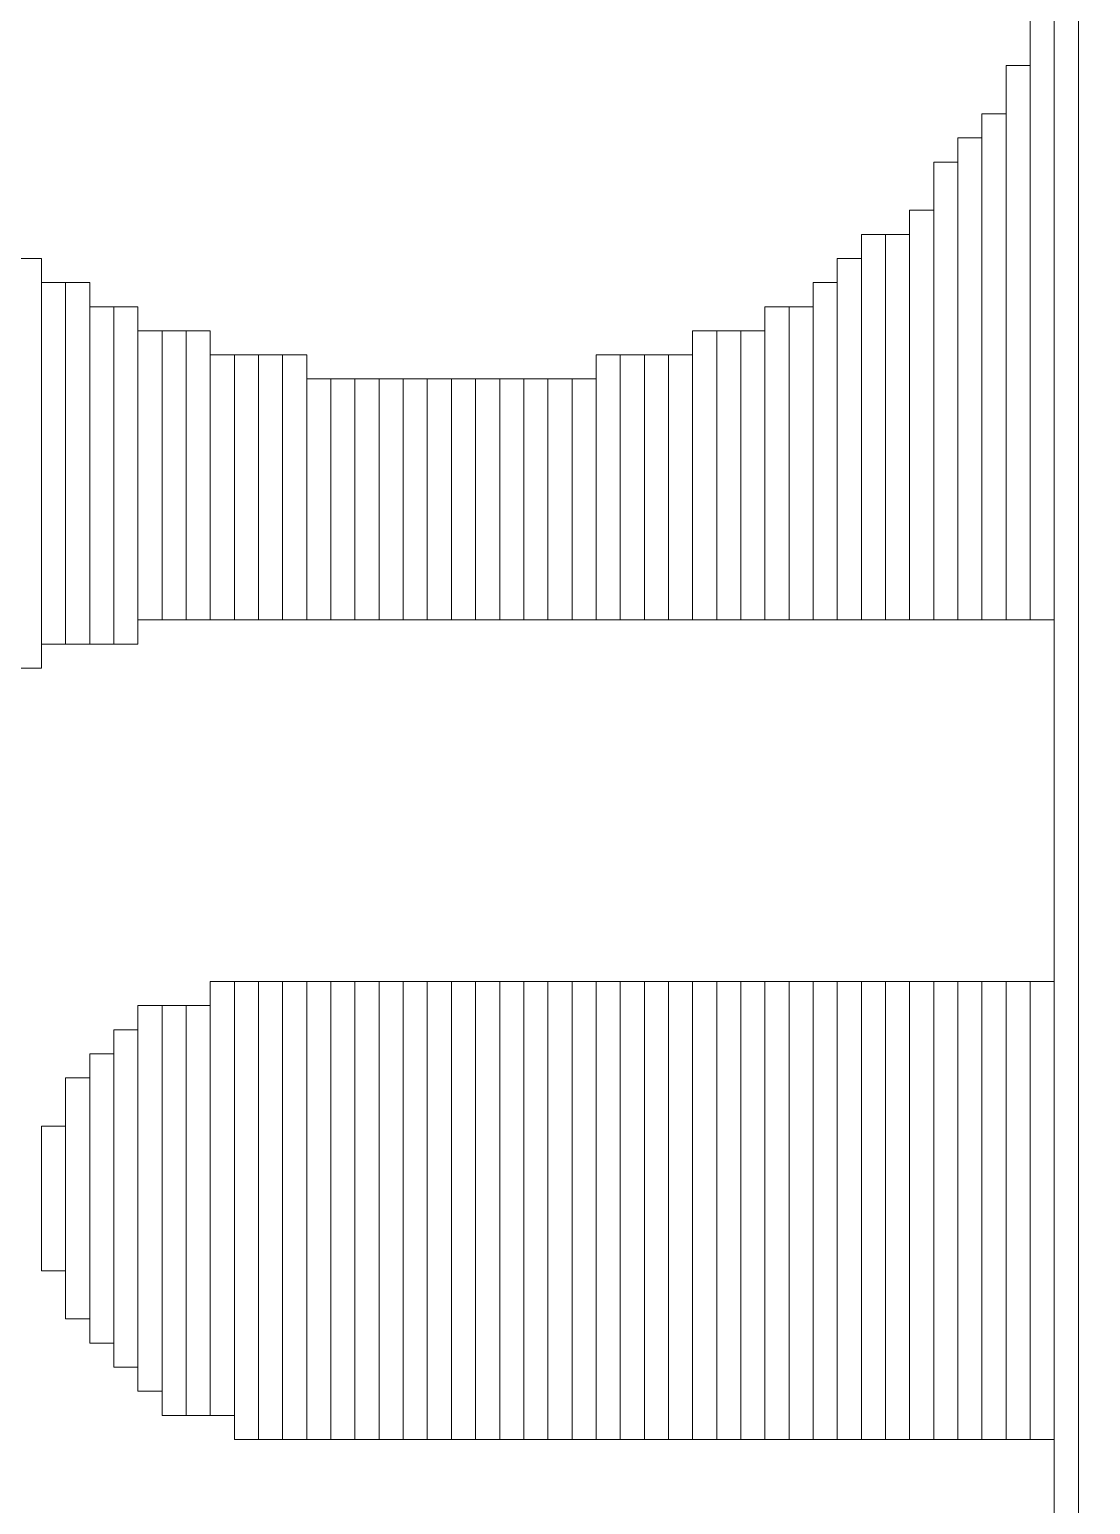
# Model space of a CAD drawing. Header units: millimetres. Extents: x -90 to 99, y -65 to 67.
# Drawn here: x -49.687 to -48.569, y -45.151 to -43.597 of the extents above; entities that cross this region are included whole.
import ezdxf

# ---------------------------------------------------------------- set-up
doc = ezdxf.new("R2010")
doc.units = ezdxf.units.MM
doc.header["$MEASUREMENT"] = 0
doc.layers.add('BG_OUTLINE', color=7, linetype='Continuous')
doc.layers.add('MA_PEN3', color=7, linetype='Continuous')

msp = doc.modelspace()

# ---------------------------------------------------------------- linework, layer by layer
at = {"layer": 'BG_OUTLINE', "color": 3, "lineweight": 9}
msp.add_open_spline([(-71.7269, -61.8795), (-71.7269, -61.8795), (-71.7343, 42.2681), (-71.7343, 42.2681), (-71.7343, 42.2681), (-71.7348, 43.0066), (-71.4419, 43.715), (-70.92, 44.2375), (-70.92, 44.2375), (-70.3982, 44.76), (-69.6866, 45.0538), (-68.9482, 45.0543), (-68.9482, 45.0543), (-68.9482, 45.0543), (75.2046, 45.0543), (75.2046, 45.0543), (75.2046, 45.0543), (76.8319, 45.0552), (78.1763, 43.7805), (78.2661, 42.1556), (78.2661, 42.1556), (78.2661, 42.1556), (78.2661, 31.2814), (78.2661, 31.2814), (78.2661, 31.2814), (78.2661, 31.2814), (72.2646, 31.2814), (72.2646, 31.2814), (72.2646, 31.2814), (72.2646, 31.2814), (72.2646, 26.9814), (72.2646, 26.9814), (72.2646, 26.9814), (72.2646, 26.9814), (78.2661, 26.9814), (78.2661, 26.9814), (78.2661, 26.9814), (78.2661, 26.9814), (78.2661, 18.6553), (78.2661, 18.6553), (78.2661, 18.6553), (78.2661, 18.6553), (72.2496, 18.6553), (72.2496, 18.6553), (72.2496, 18.6553), (72.2496, 18.6553), (72.2496, 14.3553), (72.2496, 14.3553), (72.2496, 14.3553), (72.2496, 14.3553), (78.2661, 14.3553), (78.2661, 14.3553), (78.2661, 14.3553), (78.2661, 14.3553), (78.2661, 9.255), (78.2661, 9.255), (78.2661, 9.255), (78.2661, 9.255), (72.2648, 9.255), (72.2648, 9.255), (72.2648, 9.255), (72.2648, 9.255), (72.2648, 4.955), (72.2648, 4.955), (72.2648, 4.955), (72.2648, 4.955), (78.2661, 4.955), (78.2661, 4.955), (78.2661, 4.955), (78.2661, 4.955), (78.2661, -3.3762), (78.2661, -3.3762), (78.2661, -3.3762), (78.2661, -3.3762), (72.2445, -3.3762), (72.2445, -3.3762), (72.2445, -3.3762), (72.2445, -3.3762), (72.2445, -7.6762), (72.2445, -7.6762), (72.2445, -7.6762), (72.2445, -7.6762), (78.2661, -7.6762), (78.2661, -7.6762), (78.2661, -7.6762), (78.2661, -7.6762), (78.2661, -12.7615), (78.2661, -12.7615), (78.2661, -12.7615), (78.2661, -12.7615), (72.2651, -12.7615), (72.2651, -12.7615), (72.2651, -12.7615), (72.2651, -12.7615), (72.2651, -17.0615), (72.2651, -17.0615), (72.2651, -17.0615), (72.2651, -17.0615), (78.2661, -17.0615), (78.2661, -17.0615), (78.2661, -17.0615), (78.2661, -17.0615), (78.2661, -25.4097), (78.2661, -25.4097), (78.2661, -25.4097), (78.2661, -25.4097), (72.2656, -25.4097), (72.2656, -25.4097), (72.2656, -25.4097), (72.2656, -25.4097), (72.2656, -29.7097), (72.2656, -29.7097), (72.2656, -29.7097), (72.2656, -29.7097), (78.2661, -29.7097), (78.2661, -29.7097), (78.2661, -29.7097), (78.2661, -29.7097), (78.2661, -34.793), (78.2661, -34.793), (78.2661, -34.793), (78.2661, -34.793), (72.2679, -34.793), (72.2679, -34.793), (72.2679, -34.793), (72.2679, -34.793), (72.2679, -39.0929), (72.2679, -39.0929), (72.2679, -39.0929), (72.2679, -39.0929), (78.2661, -39.0929), (78.2661, -39.0929), (78.2661, -39.0929), (78.2661, -39.0929), (78.2661, -47.4269), (78.2661, -47.4269), (78.2661, -47.4269), (78.2661, -47.4269), (72.2679, -47.4269), (72.2679, -47.4269), (72.2679, -47.4269), (72.2679, -47.4269), (72.2679, -51.7269), (72.2679, -51.7269), (72.2679, -51.7269), (72.2679, -51.7269), (78.2661, -51.7269), (78.2661, -51.7269), (78.2661, -51.7269), (78.2661, -51.7269), (78.2661, -51.8138), (78.2661, -51.8138), (78.2661, -51.8138), (78.2661, -51.8138), (78.2656, -61.8468), (78.2656, -61.8468), (78.2656, -61.8468), (78.2661, -62.6669), (77.9407, -63.4536), (77.3612, -64.0339), (77.3612, -64.0339), (76.7817, -64.6142), (75.9915, -64.9405), (75.1713, -64.941), (75.1713, -64.941), (75.1713, -64.941), (-68.6609, -64.9456), (-68.6609, -64.9456), (-68.6609, -64.9456), (-69.4735, -64.9461), (-70.2531, -64.6237), (-70.8281, -64.0495), (-70.8281, -64.0495), (-71.4031, -63.4752), (-71.7264, -62.6922), (-71.7269, -61.8795)], degree=3, knots=[0, 0, 0, 0, 0.022727, 0.022727, 0.022727, 0.022727, 0.045455, 0.045455, 0.045455, 0.045455, 0.068182, 0.068182, 0.068182, 0.068182, 0.090909, 0.090909, 0.090909, 0.090909, 0.113636, 0.113636, 0.113636, 0.113636, 0.136364, 0.136364, 0.136364, 0.136364, 0.159091, 0.159091, 0.159091, 0.159091, 0.181818, 0.181818, 0.181818, 0.181818, 0.204545, 0.204545, 0.204545, 0.204545, 0.227273, 0.227273, 0.227273, 0.227273, 0.25, 0.25, 0.25, 0.25, 0.272727, 0.272727, 0.272727, 0.272727, 0.295455, 0.295455, 0.295455, 0.295455, 0.318182, 0.318182, 0.318182, 0.318182, 0.340909, 0.340909, 0.340909, 0.340909, 0.363636, 0.363636, 0.363636, 0.363636, 0.386364, 0.386364, 0.386364, 0.386364, 0.409091, 0.409091, 0.409091, 0.409091, 0.431818, 0.431818, 0.431818, 0.431818, 0.454545, 0.454545, 0.454545, 0.454545, 0.477273, 0.477273, 0.477273, 0.477273, 0.5, 0.5, 0.5, 0.5, 0.522727, 0.522727, 0.522727, 0.522727, 0.545455, 0.545455, 0.545455, 0.545455, 0.568182, 0.568182, 0.568182, 0.568182, 0.590909, 0.590909, 0.590909, 0.590909, 0.613636, 0.613636, 0.613636, 0.613636, 0.636364, 0.636364, 0.636364, 0.636364, 0.659091, 0.659091, 0.659091, 0.659091, 0.681818, 0.681818, 0.681818, 0.681818, 0.704545, 0.704545, 0.704545, 0.704545, 0.727273, 0.727273, 0.727273, 0.727273, 0.75, 0.75, 0.75, 0.75, 0.772727, 0.772727, 0.772727, 0.772727, 0.795455, 0.795455, 0.795455, 0.795455, 0.818182, 0.818182, 0.818182, 0.818182, 0.840909, 0.840909, 0.840909, 0.840909, 0.863636, 0.863636, 0.863636, 0.863636, 0.886364, 0.886364, 0.886364, 0.886364, 0.909091, 0.909091, 0.909091, 0.909091, 0.931818, 0.931818, 0.931818, 0.931818, 0.954545, 0.954545, 0.954545, 0.954545, 0.977273, 0.977273, 0.977273, 0.977273, 1, 1, 1, 1], dxfattribs=at)
at = {"layer": 'MA_PEN3', "color": 5, "lineweight": 9}
for points in [[(-48.5567, -48.1562), (-48.5567, -48.1562), (-48.5821, -48.1562), (-48.5821, -48.1562), (-48.5821, -48.1562), (-48.5821, -48.1562), (-48.5821, -35.5578), (-48.5821, -35.5578), (-48.5821, -35.5578), (-48.5821, -35.5578), (-48.5567, -35.5578), (-48.5567, -35.5578), (-48.5567, -35.5578), (-48.5567, -35.5578), (-48.5567, -48.1562), (-48.5567, -48.1562)], [(-48.5821, -45.794), (-48.5821, -45.794), (-48.6075, -45.794), (-48.6075, -45.794), (-48.6075, -45.794), (-48.6075, -45.794), (-48.6075, -43.4572), (-48.6075, -43.4572), (-48.6075, -43.4572), (-48.6075, -43.4572), (-48.5821, -43.4572), (-48.5821, -43.4572), (-48.5821, -43.4572), (-48.5821, -43.4572), (-48.5821, -45.794), (-48.5821, -45.794)], [(-48.6075, -44.2192), (-48.6075, -44.2192), (-48.6329, -44.2192), (-48.6329, -44.2192), (-48.6329, -44.2192), (-48.6329, -44.2192), (-48.6329, -43.5588), (-48.6329, -43.5588), (-48.6329, -43.5588), (-48.6329, -43.5588), (-48.6075, -43.5588), (-48.6075, -43.5588), (-48.6075, -43.5588), (-48.6075, -43.5588), (-48.6075, -44.2192), (-48.6075, -44.2192)], [(-48.6329, -44.2192), (-48.6329, -44.2192), (-48.6583, -44.2192), (-48.6583, -44.2192), (-48.6583, -44.2192), (-48.6583, -44.2192), (-48.6583, -43.635), (-48.6583, -43.635), (-48.6583, -43.635), (-48.6583, -43.635), (-48.6329, -43.635), (-48.6329, -43.635), (-48.6329, -43.635), (-48.6329, -43.635), (-48.6329, -44.2192), (-48.6329, -44.2192)], [(-48.6583, -44.2192), (-48.6583, -44.2192), (-48.6837, -44.2192), (-48.6837, -44.2192), (-48.6837, -44.2192), (-48.6837, -44.2192), (-48.6837, -43.6858), (-48.6837, -43.6858), (-48.6837, -43.6858), (-48.6837, -43.6858), (-48.6583, -43.6858), (-48.6583, -43.6858), (-48.6583, -43.6858), (-48.6583, -43.6858), (-48.6583, -44.2192), (-48.6583, -44.2192)], [(-48.6837, -44.2192), (-48.6837, -44.2192), (-48.7091, -44.2192), (-48.7091, -44.2192), (-48.7091, -44.2192), (-48.7091, -44.2192), (-48.7091, -43.7112), (-48.7091, -43.7112), (-48.7091, -43.7112), (-48.7091, -43.7112), (-48.6837, -43.7112), (-48.6837, -43.7112), (-48.6837, -43.7112), (-48.6837, -43.7112), (-48.6837, -44.2192), (-48.6837, -44.2192)], [(-48.7091, -44.2192), (-48.7091, -44.2192), (-48.7345, -44.2192), (-48.7345, -44.2192), (-48.7345, -44.2192), (-48.7345, -44.2192), (-48.7345, -43.7366), (-48.7345, -43.7366), (-48.7345, -43.7366), (-48.7345, -43.7366), (-48.7091, -43.7366), (-48.7091, -43.7366), (-48.7091, -43.7366), (-48.7091, -43.7366), (-48.7091, -44.2192), (-48.7091, -44.2192)], [(-48.7345, -44.2192), (-48.7345, -44.2192), (-48.7599, -44.2192), (-48.7599, -44.2192), (-48.7599, -44.2192), (-48.7599, -44.2192), (-48.7599, -43.7874), (-48.7599, -43.7874), (-48.7599, -43.7874), (-48.7599, -43.7874), (-48.7345, -43.7874), (-48.7345, -43.7874), (-48.7345, -43.7874), (-48.7345, -43.7874), (-48.7345, -44.2192), (-48.7345, -44.2192)], [(-48.7853, -44.2192), (-48.7853, -44.2192), (-48.8107, -44.2192), (-48.8107, -44.2192), (-48.8107, -44.2192), (-48.8107, -44.2192), (-48.8107, -43.8128), (-48.8107, -43.8128), (-48.8107, -43.8128), (-48.8107, -43.8128), (-48.7853, -43.8128), (-48.7853, -43.8128), (-48.7853, -43.8128), (-48.7853, -43.8128), (-48.7853, -44.2192), (-48.7853, -44.2192)], [(-48.7599, -44.2192), (-48.7599, -44.2192), (-48.7853, -44.2192), (-48.7853, -44.2192), (-48.7853, -44.2192), (-48.7853, -44.2192), (-48.7853, -43.8128), (-48.7853, -43.8128), (-48.7853, -43.8128), (-48.7853, -43.8128), (-48.7599, -43.8128), (-48.7599, -43.8128), (-48.7599, -43.8128), (-48.7599, -43.8128), (-48.7599, -44.2192), (-48.7599, -44.2192)], [(-49.6743, -44.27), (-49.6743, -44.27), (-49.6997, -44.27), (-49.6997, -44.27), (-49.6997, -44.27), (-49.6997, -44.27), (-49.6997, -43.8382), (-49.6997, -43.8382), (-49.6997, -43.8382), (-49.6997, -43.8382), (-49.6743, -43.8382), (-49.6743, -43.8382), (-49.6743, -43.8382), (-49.6743, -43.8382), (-49.6743, -44.27), (-49.6743, -44.27)], [(-48.8107, -44.2192), (-48.8107, -44.2192), (-48.8361, -44.2192), (-48.8361, -44.2192), (-48.8361, -44.2192), (-48.8361, -44.2192), (-48.8361, -43.8382), (-48.8361, -43.8382), (-48.8361, -43.8382), (-48.8361, -43.8382), (-48.8107, -43.8382), (-48.8107, -43.8382), (-48.8107, -43.8382), (-48.8107, -43.8382), (-48.8107, -44.2192), (-48.8107, -44.2192)], [(-49.649, -44.2446), (-49.649, -44.2446), (-49.6743, -44.2446), (-49.6743, -44.2446), (-49.6743, -44.2446), (-49.6743, -44.2446), (-49.6743, -43.8636), (-49.6743, -43.8636), (-49.6743, -43.8636), (-49.6743, -43.8636), (-49.649, -43.8636), (-49.649, -43.8636), (-49.649, -43.8636), (-49.649, -43.8636), (-49.649, -44.2446), (-49.649, -44.2446)], [(-49.6235, -44.2446), (-49.6235, -44.2446), (-49.649, -44.2446), (-49.649, -44.2446), (-49.649, -44.2446), (-49.649, -44.2446), (-49.649, -43.8636), (-49.649, -43.8636), (-49.649, -43.8636), (-49.649, -43.8636), (-49.6235, -43.8636), (-49.6235, -43.8636), (-49.6235, -43.8636), (-49.6235, -43.8636), (-49.6235, -44.2446), (-49.6235, -44.2446)], [(-48.8361, -44.2192), (-48.8361, -44.2192), (-48.8615, -44.2192), (-48.8615, -44.2192), (-48.8615, -44.2192), (-48.8615, -44.2192), (-48.8615, -43.8636), (-48.8615, -43.8636), (-48.8615, -43.8636), (-48.8615, -43.8636), (-48.8361, -43.8636), (-48.8361, -43.8636), (-48.8361, -43.8636), (-48.8361, -43.8636), (-48.8361, -44.2192), (-48.8361, -44.2192)], [(-49.5981, -44.2446), (-49.5981, -44.2446), (-49.6235, -44.2446), (-49.6235, -44.2446), (-49.6235, -44.2446), (-49.6235, -44.2446), (-49.6235, -43.889), (-49.6235, -43.889), (-49.6235, -43.889), (-49.6235, -43.889), (-49.5981, -43.889), (-49.5981, -43.889), (-49.5981, -43.889), (-49.5981, -43.889), (-49.5981, -44.2446), (-49.5981, -44.2446)], [(-49.5728, -44.2446), (-49.5728, -44.2446), (-49.5981, -44.2446), (-49.5981, -44.2446), (-49.5981, -44.2446), (-49.5981, -44.2446), (-49.5981, -43.889), (-49.5981, -43.889), (-49.5981, -43.889), (-49.5981, -43.889), (-49.5728, -43.889), (-49.5728, -43.889), (-49.5728, -43.889), (-49.5728, -43.889), (-49.5728, -44.2446), (-49.5728, -44.2446)], [(-48.8869, -44.2192), (-48.8869, -44.2192), (-48.9123, -44.2192), (-48.9123, -44.2192), (-48.9123, -44.2192), (-48.9123, -44.2192), (-48.9123, -43.889), (-48.9123, -43.889), (-48.9123, -43.889), (-48.9123, -43.889), (-48.8869, -43.889), (-48.8869, -43.889), (-48.8869, -43.889), (-48.8869, -43.889), (-48.8869, -44.2192), (-48.8869, -44.2192)], [(-48.8615, -44.2192), (-48.8615, -44.2192), (-48.8869, -44.2192), (-48.8869, -44.2192), (-48.8869, -44.2192), (-48.8869, -44.2192), (-48.8869, -43.889), (-48.8869, -43.889), (-48.8869, -43.889), (-48.8869, -43.889), (-48.8615, -43.889), (-48.8615, -43.889), (-48.8615, -43.889), (-48.8615, -43.889), (-48.8615, -44.2192), (-48.8615, -44.2192)], [(-49.5473, -44.2192), (-49.5473, -44.2192), (-49.5728, -44.2192), (-49.5728, -44.2192), (-49.5728, -44.2192), (-49.5728, -44.2192), (-49.5728, -43.9144), (-49.5728, -43.9144), (-49.5728, -43.9144), (-49.5728, -43.9144), (-49.5473, -43.9144), (-49.5473, -43.9144), (-49.5473, -43.9144), (-49.5473, -43.9144), (-49.5473, -44.2192), (-49.5473, -44.2192)], [(-49.5219, -44.2192), (-49.5219, -44.2192), (-49.5473, -44.2192), (-49.5473, -44.2192), (-49.5473, -44.2192), (-49.5473, -44.2192), (-49.5473, -43.9144), (-49.5473, -43.9144), (-49.5473, -43.9144), (-49.5473, -43.9144), (-49.5219, -43.9144), (-49.5219, -43.9144), (-49.5219, -43.9144), (-49.5219, -43.9144), (-49.5219, -44.2192), (-49.5219, -44.2192)], [(-49.4966, -44.2192), (-49.4966, -44.2192), (-49.5219, -44.2192), (-49.5219, -44.2192), (-49.5219, -44.2192), (-49.5219, -44.2192), (-49.5219, -43.9144), (-49.5219, -43.9144), (-49.5219, -43.9144), (-49.5219, -43.9144), (-49.4966, -43.9144), (-49.4966, -43.9144), (-49.4966, -43.9144), (-49.4966, -43.9144), (-49.4966, -44.2192), (-49.4966, -44.2192)], [(-48.9631, -44.2192), (-48.9631, -44.2192), (-48.9885, -44.2192), (-48.9885, -44.2192), (-48.9885, -44.2192), (-48.9885, -44.2192), (-48.9885, -43.9144), (-48.9885, -43.9144), (-48.9885, -43.9144), (-48.9885, -43.9144), (-48.9631, -43.9144), (-48.9631, -43.9144), (-48.9631, -43.9144), (-48.9631, -43.9144), (-48.9631, -44.2192), (-48.9631, -44.2192)], [(-48.9377, -44.2192), (-48.9377, -44.2192), (-48.9631, -44.2192), (-48.9631, -44.2192), (-48.9631, -44.2192), (-48.9631, -44.2192), (-48.9631, -43.9144), (-48.9631, -43.9144), (-48.9631, -43.9144), (-48.9631, -43.9144), (-48.9377, -43.9144), (-48.9377, -43.9144), (-48.9377, -43.9144), (-48.9377, -43.9144), (-48.9377, -44.2192), (-48.9377, -44.2192)], [(-48.9123, -44.2192), (-48.9123, -44.2192), (-48.9377, -44.2192), (-48.9377, -44.2192), (-48.9377, -44.2192), (-48.9377, -44.2192), (-48.9377, -43.9144), (-48.9377, -43.9144), (-48.9377, -43.9144), (-48.9377, -43.9144), (-48.9123, -43.9144), (-48.9123, -43.9144), (-48.9123, -43.9144), (-48.9123, -43.9144), (-48.9123, -44.2192), (-48.9123, -44.2192)], [(-49.4711, -44.2192), (-49.4711, -44.2192), (-49.4966, -44.2192), (-49.4966, -44.2192), (-49.4966, -44.2192), (-49.4966, -44.2192), (-49.4966, -43.9398), (-49.4966, -43.9398), (-49.4966, -43.9398), (-49.4966, -43.9398), (-49.4711, -43.9398), (-49.4711, -43.9398), (-49.4711, -43.9398), (-49.4711, -43.9398), (-49.4711, -44.2192), (-49.4711, -44.2192)], [(-49.4457, -44.2192), (-49.4457, -44.2192), (-49.4711, -44.2192), (-49.4711, -44.2192), (-49.4711, -44.2192), (-49.4711, -44.2192), (-49.4711, -43.9398), (-49.4711, -43.9398), (-49.4711, -43.9398), (-49.4711, -43.9398), (-49.4457, -43.9398), (-49.4457, -43.9398), (-49.4457, -43.9398), (-49.4457, -43.9398), (-49.4457, -44.2192), (-49.4457, -44.2192)], [(-49.4204, -44.2192), (-49.4204, -44.2192), (-49.4457, -44.2192), (-49.4457, -44.2192), (-49.4457, -44.2192), (-49.4457, -44.2192), (-49.4457, -43.9398), (-49.4457, -43.9398), (-49.4457, -43.9398), (-49.4457, -43.9398), (-49.4204, -43.9398), (-49.4204, -43.9398), (-49.4204, -43.9398), (-49.4204, -43.9398), (-49.4204, -44.2192), (-49.4204, -44.2192)], [(-49.3949, -44.2192), (-49.3949, -44.2192), (-49.4204, -44.2192), (-49.4204, -44.2192), (-49.4204, -44.2192), (-49.4204, -44.2192), (-49.4204, -43.9398), (-49.4204, -43.9398), (-49.4204, -43.9398), (-49.4204, -43.9398), (-49.3949, -43.9398), (-49.3949, -43.9398), (-49.3949, -43.9398), (-49.3949, -43.9398), (-49.3949, -44.2192), (-49.3949, -44.2192)], [(-49.0647, -44.2192), (-49.0647, -44.2192), (-49.0901, -44.2192), (-49.0901, -44.2192), (-49.0901, -44.2192), (-49.0901, -44.2192), (-49.0901, -43.9398), (-49.0901, -43.9398), (-49.0901, -43.9398), (-49.0901, -43.9398), (-49.0647, -43.9398), (-49.0647, -43.9398), (-49.0647, -43.9398), (-49.0647, -43.9398), (-49.0647, -44.2192), (-49.0647, -44.2192)], [(-49.0393, -44.2192), (-49.0393, -44.2192), (-49.0647, -44.2192), (-49.0647, -44.2192), (-49.0647, -44.2192), (-49.0647, -44.2192), (-49.0647, -43.9398), (-49.0647, -43.9398), (-49.0647, -43.9398), (-49.0647, -43.9398), (-49.0393, -43.9398), (-49.0393, -43.9398), (-49.0393, -43.9398), (-49.0393, -43.9398), (-49.0393, -44.2192), (-49.0393, -44.2192)], [(-49.0139, -44.2192), (-49.0139, -44.2192), (-49.0393, -44.2192), (-49.0393, -44.2192), (-49.0393, -44.2192), (-49.0393, -44.2192), (-49.0393, -43.9398), (-49.0393, -43.9398), (-49.0393, -43.9398), (-49.0393, -43.9398), (-49.0139, -43.9398), (-49.0139, -43.9398), (-49.0139, -43.9398), (-49.0139, -43.9398), (-49.0139, -44.2192), (-49.0139, -44.2192)], [(-48.9885, -44.2192), (-48.9885, -44.2192), (-49.0139, -44.2192), (-49.0139, -44.2192), (-49.0139, -44.2192), (-49.0139, -44.2192), (-49.0139, -43.9398), (-49.0139, -43.9398), (-49.0139, -43.9398), (-49.0139, -43.9398), (-48.9885, -43.9398), (-48.9885, -43.9398), (-48.9885, -43.9398), (-48.9885, -43.9398), (-48.9885, -44.2192), (-48.9885, -44.2192)], [(-49.3695, -44.2192), (-49.3695, -44.2192), (-49.3949, -44.2192), (-49.3949, -44.2192), (-49.3949, -44.2192), (-49.3949, -44.2192), (-49.3949, -43.9652), (-49.3949, -43.9652), (-49.3949, -43.9652), (-49.3949, -43.9652), (-49.3695, -43.9652), (-49.3695, -43.9652), (-49.3695, -43.9652), (-49.3695, -43.9652), (-49.3695, -44.2192), (-49.3695, -44.2192)], [(-49.3442, -44.2192), (-49.3442, -44.2192), (-49.3695, -44.2192), (-49.3695, -44.2192), (-49.3695, -44.2192), (-49.3695, -44.2192), (-49.3695, -43.9652), (-49.3695, -43.9652), (-49.3695, -43.9652), (-49.3695, -43.9652), (-49.3442, -43.9652), (-49.3442, -43.9652), (-49.3442, -43.9652), (-49.3442, -43.9652), (-49.3442, -44.2192), (-49.3442, -44.2192)], [(-49.3187, -44.2192), (-49.3187, -44.2192), (-49.3442, -44.2192), (-49.3442, -44.2192), (-49.3442, -44.2192), (-49.3442, -44.2192), (-49.3442, -43.9652), (-49.3442, -43.9652), (-49.3442, -43.9652), (-49.3442, -43.9652), (-49.3187, -43.9652), (-49.3187, -43.9652), (-49.3187, -43.9652), (-49.3187, -43.9652), (-49.3187, -44.2192), (-49.3187, -44.2192)], [(-49.2933, -44.2192), (-49.2933, -44.2192), (-49.3187, -44.2192), (-49.3187, -44.2192), (-49.3187, -44.2192), (-49.3187, -44.2192), (-49.3187, -43.9652), (-49.3187, -43.9652), (-49.3187, -43.9652), (-49.3187, -43.9652), (-49.2933, -43.9652), (-49.2933, -43.9652), (-49.2933, -43.9652), (-49.2933, -43.9652), (-49.2933, -44.2192), (-49.2933, -44.2192)], [(-49.268, -44.2192), (-49.268, -44.2192), (-49.2933, -44.2192), (-49.2933, -44.2192), (-49.2933, -44.2192), (-49.2933, -44.2192), (-49.2933, -43.9652), (-49.2933, -43.9652), (-49.2933, -43.9652), (-49.2933, -43.9652), (-49.268, -43.9652), (-49.268, -43.9652), (-49.268, -43.9652), (-49.268, -43.9652), (-49.268, -44.2192), (-49.268, -44.2192)], [(-49.2425, -44.2192), (-49.2425, -44.2192), (-49.268, -44.2192), (-49.268, -44.2192), (-49.268, -44.2192), (-49.268, -44.2192), (-49.268, -43.9652), (-49.268, -43.9652), (-49.268, -43.9652), (-49.268, -43.9652), (-49.2425, -43.9652), (-49.2425, -43.9652), (-49.2425, -43.9652), (-49.2425, -43.9652), (-49.2425, -44.2192), (-49.2425, -44.2192)], [(-49.2171, -44.2192), (-49.2171, -44.2192), (-49.2425, -44.2192), (-49.2425, -44.2192), (-49.2425, -44.2192), (-49.2425, -44.2192), (-49.2425, -43.9652), (-49.2425, -43.9652), (-49.2425, -43.9652), (-49.2425, -43.9652), (-49.2171, -43.9652), (-49.2171, -43.9652), (-49.2171, -43.9652), (-49.2171, -43.9652), (-49.2171, -44.2192), (-49.2171, -44.2192)], [(-49.1917, -44.2192), (-49.1917, -44.2192), (-49.2171, -44.2192), (-49.2171, -44.2192), (-49.2171, -44.2192), (-49.2171, -44.2192), (-49.2171, -43.9652), (-49.2171, -43.9652), (-49.2171, -43.9652), (-49.2171, -43.9652), (-49.1917, -43.9652), (-49.1917, -43.9652), (-49.1917, -43.9652), (-49.1917, -43.9652), (-49.1917, -44.2192), (-49.1917, -44.2192)], [(-49.1663, -44.2192), (-49.1663, -44.2192), (-49.1917, -44.2192), (-49.1917, -44.2192), (-49.1917, -44.2192), (-49.1917, -44.2192), (-49.1917, -43.9652), (-49.1917, -43.9652), (-49.1917, -43.9652), (-49.1917, -43.9652), (-49.1663, -43.9652), (-49.1663, -43.9652), (-49.1663, -43.9652), (-49.1663, -43.9652), (-49.1663, -44.2192), (-49.1663, -44.2192)], [(-49.1409, -44.2192), (-49.1409, -44.2192), (-49.1663, -44.2192), (-49.1663, -44.2192), (-49.1663, -44.2192), (-49.1663, -44.2192), (-49.1663, -43.9652), (-49.1663, -43.9652), (-49.1663, -43.9652), (-49.1663, -43.9652), (-49.1409, -43.9652), (-49.1409, -43.9652), (-49.1409, -43.9652), (-49.1409, -43.9652), (-49.1409, -44.2192), (-49.1409, -44.2192)], [(-49.1155, -44.2192), (-49.1155, -44.2192), (-49.1409, -44.2192), (-49.1409, -44.2192), (-49.1409, -44.2192), (-49.1409, -44.2192), (-49.1409, -43.9652), (-49.1409, -43.9652), (-49.1409, -43.9652), (-49.1409, -43.9652), (-49.1155, -43.9652), (-49.1155, -43.9652), (-49.1155, -43.9652), (-49.1155, -43.9652), (-49.1155, -44.2192), (-49.1155, -44.2192)], [(-49.0901, -44.2192), (-49.0901, -44.2192), (-49.1155, -44.2192), (-49.1155, -44.2192), (-49.1155, -44.2192), (-49.1155, -44.2192), (-49.1155, -43.9652), (-49.1155, -43.9652), (-49.1155, -43.9652), (-49.1155, -43.9652), (-49.0901, -43.9652), (-49.0901, -43.9652), (-49.0901, -43.9652), (-49.0901, -43.9652), (-49.0901, -44.2192), (-49.0901, -44.2192)], [(-49.4711, -45.0574), (-49.4711, -45.0574), (-49.4966, -45.0574), (-49.4966, -45.0574), (-49.4966, -45.0574), (-49.4966, -45.0574), (-49.4966, -44.6002), (-49.4966, -44.6002), (-49.4966, -44.6002), (-49.4966, -44.6002), (-49.4711, -44.6002), (-49.4711, -44.6002), (-49.4711, -44.6002), (-49.4711, -44.6002), (-49.4711, -45.0574), (-49.4711, -45.0574)], [(-49.4457, -45.0828), (-49.4457, -45.0828), (-49.4711, -45.0828), (-49.4711, -45.0828), (-49.4711, -45.0828), (-49.4711, -45.0828), (-49.4711, -44.6002), (-49.4711, -44.6002), (-49.4711, -44.6002), (-49.4711, -44.6002), (-49.4457, -44.6002), (-49.4457, -44.6002), (-49.4457, -44.6002), (-49.4457, -44.6002), (-49.4457, -45.0828), (-49.4457, -45.0828)], [(-49.4204, -45.0828), (-49.4204, -45.0828), (-49.4457, -45.0828), (-49.4457, -45.0828), (-49.4457, -45.0828), (-49.4457, -45.0828), (-49.4457, -44.6002), (-49.4457, -44.6002), (-49.4457, -44.6002), (-49.4457, -44.6002), (-49.4204, -44.6002), (-49.4204, -44.6002), (-49.4204, -44.6002), (-49.4204, -44.6002), (-49.4204, -45.0828), (-49.4204, -45.0828)], [(-49.3949, -45.0828), (-49.3949, -45.0828), (-49.4204, -45.0828), (-49.4204, -45.0828), (-49.4204, -45.0828), (-49.4204, -45.0828), (-49.4204, -44.6002), (-49.4204, -44.6002), (-49.4204, -44.6002), (-49.4204, -44.6002), (-49.3949, -44.6002), (-49.3949, -44.6002), (-49.3949, -44.6002), (-49.3949, -44.6002), (-49.3949, -45.0828), (-49.3949, -45.0828)], [(-49.3695, -45.0828), (-49.3695, -45.0828), (-49.3949, -45.0828), (-49.3949, -45.0828), (-49.3949, -45.0828), (-49.3949, -45.0828), (-49.3949, -44.6002), (-49.3949, -44.6002), (-49.3949, -44.6002), (-49.3949, -44.6002), (-49.3695, -44.6002), (-49.3695, -44.6002), (-49.3695, -44.6002), (-49.3695, -44.6002), (-49.3695, -45.0828), (-49.3695, -45.0828)], [(-49.3442, -45.0828), (-49.3442, -45.0828), (-49.3695, -45.0828), (-49.3695, -45.0828), (-49.3695, -45.0828), (-49.3695, -45.0828), (-49.3695, -44.6002), (-49.3695, -44.6002), (-49.3695, -44.6002), (-49.3695, -44.6002), (-49.3442, -44.6002), (-49.3442, -44.6002), (-49.3442, -44.6002), (-49.3442, -44.6002), (-49.3442, -45.0828), (-49.3442, -45.0828)], [(-49.3187, -45.0828), (-49.3187, -45.0828), (-49.3442, -45.0828), (-49.3442, -45.0828), (-49.3442, -45.0828), (-49.3442, -45.0828), (-49.3442, -44.6002), (-49.3442, -44.6002), (-49.3442, -44.6002), (-49.3442, -44.6002), (-49.3187, -44.6002), (-49.3187, -44.6002), (-49.3187, -44.6002), (-49.3187, -44.6002), (-49.3187, -45.0828), (-49.3187, -45.0828)], [(-49.2933, -45.0828), (-49.2933, -45.0828), (-49.3187, -45.0828), (-49.3187, -45.0828), (-49.3187, -45.0828), (-49.3187, -45.0828), (-49.3187, -44.6002), (-49.3187, -44.6002), (-49.3187, -44.6002), (-49.3187, -44.6002), (-49.2933, -44.6002), (-49.2933, -44.6002), (-49.2933, -44.6002), (-49.2933, -44.6002), (-49.2933, -45.0828), (-49.2933, -45.0828)], [(-49.268, -45.0828), (-49.268, -45.0828), (-49.2933, -45.0828), (-49.2933, -45.0828), (-49.2933, -45.0828), (-49.2933, -45.0828), (-49.2933, -44.6002), (-49.2933, -44.6002), (-49.2933, -44.6002), (-49.2933, -44.6002), (-49.268, -44.6002), (-49.268, -44.6002), (-49.268, -44.6002), (-49.268, -44.6002), (-49.268, -45.0828), (-49.268, -45.0828)], [(-49.2425, -45.0828), (-49.2425, -45.0828), (-49.268, -45.0828), (-49.268, -45.0828), (-49.268, -45.0828), (-49.268, -45.0828), (-49.268, -44.6002), (-49.268, -44.6002), (-49.268, -44.6002), (-49.268, -44.6002), (-49.2425, -44.6002), (-49.2425, -44.6002), (-49.2425, -44.6002), (-49.2425, -44.6002), (-49.2425, -45.0828), (-49.2425, -45.0828)], [(-49.2171, -45.0828), (-49.2171, -45.0828), (-49.2425, -45.0828), (-49.2425, -45.0828), (-49.2425, -45.0828), (-49.2425, -45.0828), (-49.2425, -44.6002), (-49.2425, -44.6002), (-49.2425, -44.6002), (-49.2425, -44.6002), (-49.2171, -44.6002), (-49.2171, -44.6002), (-49.2171, -44.6002), (-49.2171, -44.6002), (-49.2171, -45.0828), (-49.2171, -45.0828)], [(-49.1917, -45.0828), (-49.1917, -45.0828), (-49.2171, -45.0828), (-49.2171, -45.0828), (-49.2171, -45.0828), (-49.2171, -45.0828), (-49.2171, -44.6002), (-49.2171, -44.6002), (-49.2171, -44.6002), (-49.2171, -44.6002), (-49.1917, -44.6002), (-49.1917, -44.6002), (-49.1917, -44.6002), (-49.1917, -44.6002), (-49.1917, -45.0828), (-49.1917, -45.0828)], [(-49.1663, -45.0828), (-49.1663, -45.0828), (-49.1917, -45.0828), (-49.1917, -45.0828), (-49.1917, -45.0828), (-49.1917, -45.0828), (-49.1917, -44.6002), (-49.1917, -44.6002), (-49.1917, -44.6002), (-49.1917, -44.6002), (-49.1663, -44.6002), (-49.1663, -44.6002), (-49.1663, -44.6002), (-49.1663, -44.6002), (-49.1663, -45.0828), (-49.1663, -45.0828)], [(-49.1409, -45.0828), (-49.1409, -45.0828), (-49.1663, -45.0828), (-49.1663, -45.0828), (-49.1663, -45.0828), (-49.1663, -45.0828), (-49.1663, -44.6002), (-49.1663, -44.6002), (-49.1663, -44.6002), (-49.1663, -44.6002), (-49.1409, -44.6002), (-49.1409, -44.6002), (-49.1409, -44.6002), (-49.1409, -44.6002), (-49.1409, -45.0828), (-49.1409, -45.0828)], [(-49.1155, -45.0828), (-49.1155, -45.0828), (-49.1409, -45.0828), (-49.1409, -45.0828), (-49.1409, -45.0828), (-49.1409, -45.0828), (-49.1409, -44.6002), (-49.1409, -44.6002), (-49.1409, -44.6002), (-49.1409, -44.6002), (-49.1155, -44.6002), (-49.1155, -44.6002), (-49.1155, -44.6002), (-49.1155, -44.6002), (-49.1155, -45.0828), (-49.1155, -45.0828)], [(-49.0901, -45.0828), (-49.0901, -45.0828), (-49.1155, -45.0828), (-49.1155, -45.0828), (-49.1155, -45.0828), (-49.1155, -45.0828), (-49.1155, -44.6002), (-49.1155, -44.6002), (-49.1155, -44.6002), (-49.1155, -44.6002), (-49.0901, -44.6002), (-49.0901, -44.6002), (-49.0901, -44.6002), (-49.0901, -44.6002), (-49.0901, -45.0828), (-49.0901, -45.0828)], [(-49.0647, -45.0828), (-49.0647, -45.0828), (-49.0901, -45.0828), (-49.0901, -45.0828), (-49.0901, -45.0828), (-49.0901, -45.0828), (-49.0901, -44.6002), (-49.0901, -44.6002), (-49.0901, -44.6002), (-49.0901, -44.6002), (-49.0647, -44.6002), (-49.0647, -44.6002), (-49.0647, -44.6002), (-49.0647, -44.6002), (-49.0647, -45.0828), (-49.0647, -45.0828)], [(-49.0393, -45.0828), (-49.0393, -45.0828), (-49.0647, -45.0828), (-49.0647, -45.0828), (-49.0647, -45.0828), (-49.0647, -45.0828), (-49.0647, -44.6002), (-49.0647, -44.6002), (-49.0647, -44.6002), (-49.0647, -44.6002), (-49.0393, -44.6002), (-49.0393, -44.6002), (-49.0393, -44.6002), (-49.0393, -44.6002), (-49.0393, -45.0828), (-49.0393, -45.0828)], [(-49.0139, -45.0828), (-49.0139, -45.0828), (-49.0393, -45.0828), (-49.0393, -45.0828), (-49.0393, -45.0828), (-49.0393, -45.0828), (-49.0393, -44.6002), (-49.0393, -44.6002), (-49.0393, -44.6002), (-49.0393, -44.6002), (-49.0139, -44.6002), (-49.0139, -44.6002), (-49.0139, -44.6002), (-49.0139, -44.6002), (-49.0139, -45.0828), (-49.0139, -45.0828)], [(-48.9885, -45.0828), (-48.9885, -45.0828), (-49.0139, -45.0828), (-49.0139, -45.0828), (-49.0139, -45.0828), (-49.0139, -45.0828), (-49.0139, -44.6002), (-49.0139, -44.6002), (-49.0139, -44.6002), (-49.0139, -44.6002), (-48.9885, -44.6002), (-48.9885, -44.6002), (-48.9885, -44.6002), (-48.9885, -44.6002), (-48.9885, -45.0828), (-48.9885, -45.0828)], [(-48.9631, -45.0828), (-48.9631, -45.0828), (-48.9885, -45.0828), (-48.9885, -45.0828), (-48.9885, -45.0828), (-48.9885, -45.0828), (-48.9885, -44.6002), (-48.9885, -44.6002), (-48.9885, -44.6002), (-48.9885, -44.6002), (-48.9631, -44.6002), (-48.9631, -44.6002), (-48.9631, -44.6002), (-48.9631, -44.6002), (-48.9631, -45.0828), (-48.9631, -45.0828)], [(-48.9377, -45.0828), (-48.9377, -45.0828), (-48.9631, -45.0828), (-48.9631, -45.0828), (-48.9631, -45.0828), (-48.9631, -45.0828), (-48.9631, -44.6002), (-48.9631, -44.6002), (-48.9631, -44.6002), (-48.9631, -44.6002), (-48.9377, -44.6002), (-48.9377, -44.6002), (-48.9377, -44.6002), (-48.9377, -44.6002), (-48.9377, -45.0828), (-48.9377, -45.0828)], [(-48.9123, -45.0828), (-48.9123, -45.0828), (-48.9377, -45.0828), (-48.9377, -45.0828), (-48.9377, -45.0828), (-48.9377, -45.0828), (-48.9377, -44.6002), (-48.9377, -44.6002), (-48.9377, -44.6002), (-48.9377, -44.6002), (-48.9123, -44.6002), (-48.9123, -44.6002), (-48.9123, -44.6002), (-48.9123, -44.6002), (-48.9123, -45.0828), (-48.9123, -45.0828)], [(-48.8869, -45.0828), (-48.8869, -45.0828), (-48.9123, -45.0828), (-48.9123, -45.0828), (-48.9123, -45.0828), (-48.9123, -45.0828), (-48.9123, -44.6002), (-48.9123, -44.6002), (-48.9123, -44.6002), (-48.9123, -44.6002), (-48.8869, -44.6002), (-48.8869, -44.6002), (-48.8869, -44.6002), (-48.8869, -44.6002), (-48.8869, -45.0828), (-48.8869, -45.0828)], [(-48.8615, -45.0828), (-48.8615, -45.0828), (-48.8869, -45.0828), (-48.8869, -45.0828), (-48.8869, -45.0828), (-48.8869, -45.0828), (-48.8869, -44.6002), (-48.8869, -44.6002), (-48.8869, -44.6002), (-48.8869, -44.6002), (-48.8615, -44.6002), (-48.8615, -44.6002), (-48.8615, -44.6002), (-48.8615, -44.6002), (-48.8615, -45.0828), (-48.8615, -45.0828)], [(-48.8361, -45.0828), (-48.8361, -45.0828), (-48.8615, -45.0828), (-48.8615, -45.0828), (-48.8615, -45.0828), (-48.8615, -45.0828), (-48.8615, -44.6002), (-48.8615, -44.6002), (-48.8615, -44.6002), (-48.8615, -44.6002), (-48.8361, -44.6002), (-48.8361, -44.6002), (-48.8361, -44.6002), (-48.8361, -44.6002), (-48.8361, -45.0828), (-48.8361, -45.0828)], [(-48.8107, -45.0828), (-48.8107, -45.0828), (-48.8361, -45.0828), (-48.8361, -45.0828), (-48.8361, -45.0828), (-48.8361, -45.0828), (-48.8361, -44.6002), (-48.8361, -44.6002), (-48.8361, -44.6002), (-48.8361, -44.6002), (-48.8107, -44.6002), (-48.8107, -44.6002), (-48.8107, -44.6002), (-48.8107, -44.6002), (-48.8107, -45.0828), (-48.8107, -45.0828)], [(-48.7853, -45.0828), (-48.7853, -45.0828), (-48.8107, -45.0828), (-48.8107, -45.0828), (-48.8107, -45.0828), (-48.8107, -45.0828), (-48.8107, -44.6002), (-48.8107, -44.6002), (-48.8107, -44.6002), (-48.8107, -44.6002), (-48.7853, -44.6002), (-48.7853, -44.6002), (-48.7853, -44.6002), (-48.7853, -44.6002), (-48.7853, -45.0828), (-48.7853, -45.0828)], [(-48.7599, -45.0828), (-48.7599, -45.0828), (-48.7853, -45.0828), (-48.7853, -45.0828), (-48.7853, -45.0828), (-48.7853, -45.0828), (-48.7853, -44.6002), (-48.7853, -44.6002), (-48.7853, -44.6002), (-48.7853, -44.6002), (-48.7599, -44.6002), (-48.7599, -44.6002), (-48.7599, -44.6002), (-48.7599, -44.6002), (-48.7599, -45.0828), (-48.7599, -45.0828)], [(-48.7345, -45.0828), (-48.7345, -45.0828), (-48.7599, -45.0828), (-48.7599, -45.0828), (-48.7599, -45.0828), (-48.7599, -45.0828), (-48.7599, -44.6002), (-48.7599, -44.6002), (-48.7599, -44.6002), (-48.7599, -44.6002), (-48.7345, -44.6002), (-48.7345, -44.6002), (-48.7345, -44.6002), (-48.7345, -44.6002), (-48.7345, -45.0828), (-48.7345, -45.0828)], [(-48.7091, -45.0828), (-48.7091, -45.0828), (-48.7345, -45.0828), (-48.7345, -45.0828), (-48.7345, -45.0828), (-48.7345, -45.0828), (-48.7345, -44.6002), (-48.7345, -44.6002), (-48.7345, -44.6002), (-48.7345, -44.6002), (-48.7091, -44.6002), (-48.7091, -44.6002), (-48.7091, -44.6002), (-48.7091, -44.6002), (-48.7091, -45.0828), (-48.7091, -45.0828)], [(-48.6837, -45.0828), (-48.6837, -45.0828), (-48.7091, -45.0828), (-48.7091, -45.0828), (-48.7091, -45.0828), (-48.7091, -45.0828), (-48.7091, -44.6002), (-48.7091, -44.6002), (-48.7091, -44.6002), (-48.7091, -44.6002), (-48.6837, -44.6002), (-48.6837, -44.6002), (-48.6837, -44.6002), (-48.6837, -44.6002), (-48.6837, -45.0828), (-48.6837, -45.0828)], [(-48.6583, -45.0828), (-48.6583, -45.0828), (-48.6837, -45.0828), (-48.6837, -45.0828), (-48.6837, -45.0828), (-48.6837, -45.0828), (-48.6837, -44.6002), (-48.6837, -44.6002), (-48.6837, -44.6002), (-48.6837, -44.6002), (-48.6583, -44.6002), (-48.6583, -44.6002), (-48.6583, -44.6002), (-48.6583, -44.6002), (-48.6583, -45.0828), (-48.6583, -45.0828)], [(-48.6329, -45.0828), (-48.6329, -45.0828), (-48.6583, -45.0828), (-48.6583, -45.0828), (-48.6583, -45.0828), (-48.6583, -45.0828), (-48.6583, -44.6002), (-48.6583, -44.6002), (-48.6583, -44.6002), (-48.6583, -44.6002), (-48.6329, -44.6002), (-48.6329, -44.6002), (-48.6329, -44.6002), (-48.6329, -44.6002), (-48.6329, -45.0828), (-48.6329, -45.0828)], [(-48.6075, -45.0828), (-48.6075, -45.0828), (-48.6329, -45.0828), (-48.6329, -45.0828), (-48.6329, -45.0828), (-48.6329, -45.0828), (-48.6329, -44.6002), (-48.6329, -44.6002), (-48.6329, -44.6002), (-48.6329, -44.6002), (-48.6075, -44.6002), (-48.6075, -44.6002), (-48.6075, -44.6002), (-48.6075, -44.6002), (-48.6075, -45.0828), (-48.6075, -45.0828)], [(-49.5473, -45.032), (-49.5473, -45.032), (-49.5728, -45.032), (-49.5728, -45.032), (-49.5728, -45.032), (-49.5728, -45.032), (-49.5728, -44.6256), (-49.5728, -44.6256), (-49.5728, -44.6256), (-49.5728, -44.6256), (-49.5473, -44.6256), (-49.5473, -44.6256), (-49.5473, -44.6256), (-49.5473, -44.6256), (-49.5473, -45.032), (-49.5473, -45.032)], [(-49.5219, -45.0574), (-49.5219, -45.0574), (-49.5473, -45.0574), (-49.5473, -45.0574), (-49.5473, -45.0574), (-49.5473, -45.0574), (-49.5473, -44.6256), (-49.5473, -44.6256), (-49.5473, -44.6256), (-49.5473, -44.6256), (-49.5219, -44.6256), (-49.5219, -44.6256), (-49.5219, -44.6256), (-49.5219, -44.6256), (-49.5219, -45.0574), (-49.5219, -45.0574)], [(-49.4966, -45.0574), (-49.4966, -45.0574), (-49.5219, -45.0574), (-49.5219, -45.0574), (-49.5219, -45.0574), (-49.5219, -45.0574), (-49.5219, -44.6256), (-49.5219, -44.6256), (-49.5219, -44.6256), (-49.5219, -44.6256), (-49.4966, -44.6256), (-49.4966, -44.6256), (-49.4966, -44.6256), (-49.4966, -44.6256), (-49.4966, -45.0574), (-49.4966, -45.0574)], [(-49.5728, -45.0066), (-49.5728, -45.0066), (-49.5981, -45.0066), (-49.5981, -45.0066), (-49.5981, -45.0066), (-49.5981, -45.0066), (-49.5981, -44.651), (-49.5981, -44.651), (-49.5981, -44.651), (-49.5981, -44.651), (-49.5728, -44.651), (-49.5728, -44.651), (-49.5728, -44.651), (-49.5728, -44.651), (-49.5728, -45.0066), (-49.5728, -45.0066)], [(-49.5981, -44.9812), (-49.5981, -44.9812), (-49.6235, -44.9812), (-49.6235, -44.9812), (-49.6235, -44.9812), (-49.6235, -44.9812), (-49.6235, -44.6764), (-49.6235, -44.6764), (-49.6235, -44.6764), (-49.6235, -44.6764), (-49.5981, -44.6764), (-49.5981, -44.6764), (-49.5981, -44.6764), (-49.5981, -44.6764), (-49.5981, -44.9812), (-49.5981, -44.9812)], [(-49.6235, -44.9558), (-49.6235, -44.9558), (-49.649, -44.9558), (-49.649, -44.9558), (-49.649, -44.9558), (-49.649, -44.9558), (-49.649, -44.7018), (-49.649, -44.7018), (-49.649, -44.7018), (-49.649, -44.7018), (-49.6235, -44.7018), (-49.6235, -44.7018), (-49.6235, -44.7018), (-49.6235, -44.7018), (-49.6235, -44.9558), (-49.6235, -44.9558)], [(-49.649, -44.905), (-49.649, -44.905), (-49.6743, -44.905), (-49.6743, -44.905), (-49.6743, -44.905), (-49.6743, -44.905), (-49.6743, -44.7526), (-49.6743, -44.7526), (-49.6743, -44.7526), (-49.6743, -44.7526), (-49.649, -44.7526), (-49.649, -44.7526), (-49.649, -44.7526), (-49.649, -44.7526), (-49.649, -44.905), (-49.649, -44.905)]]:
    msp.add_open_spline(points, degree=3, knots=[0, 0, 0, 0, 0.25, 0.25, 0.25, 0.25, 0.5, 0.5, 0.5, 0.5, 0.75, 0.75, 0.75, 0.75, 1, 1, 1, 1], dxfattribs=at)

doc.saveas('drawing.dxf')
